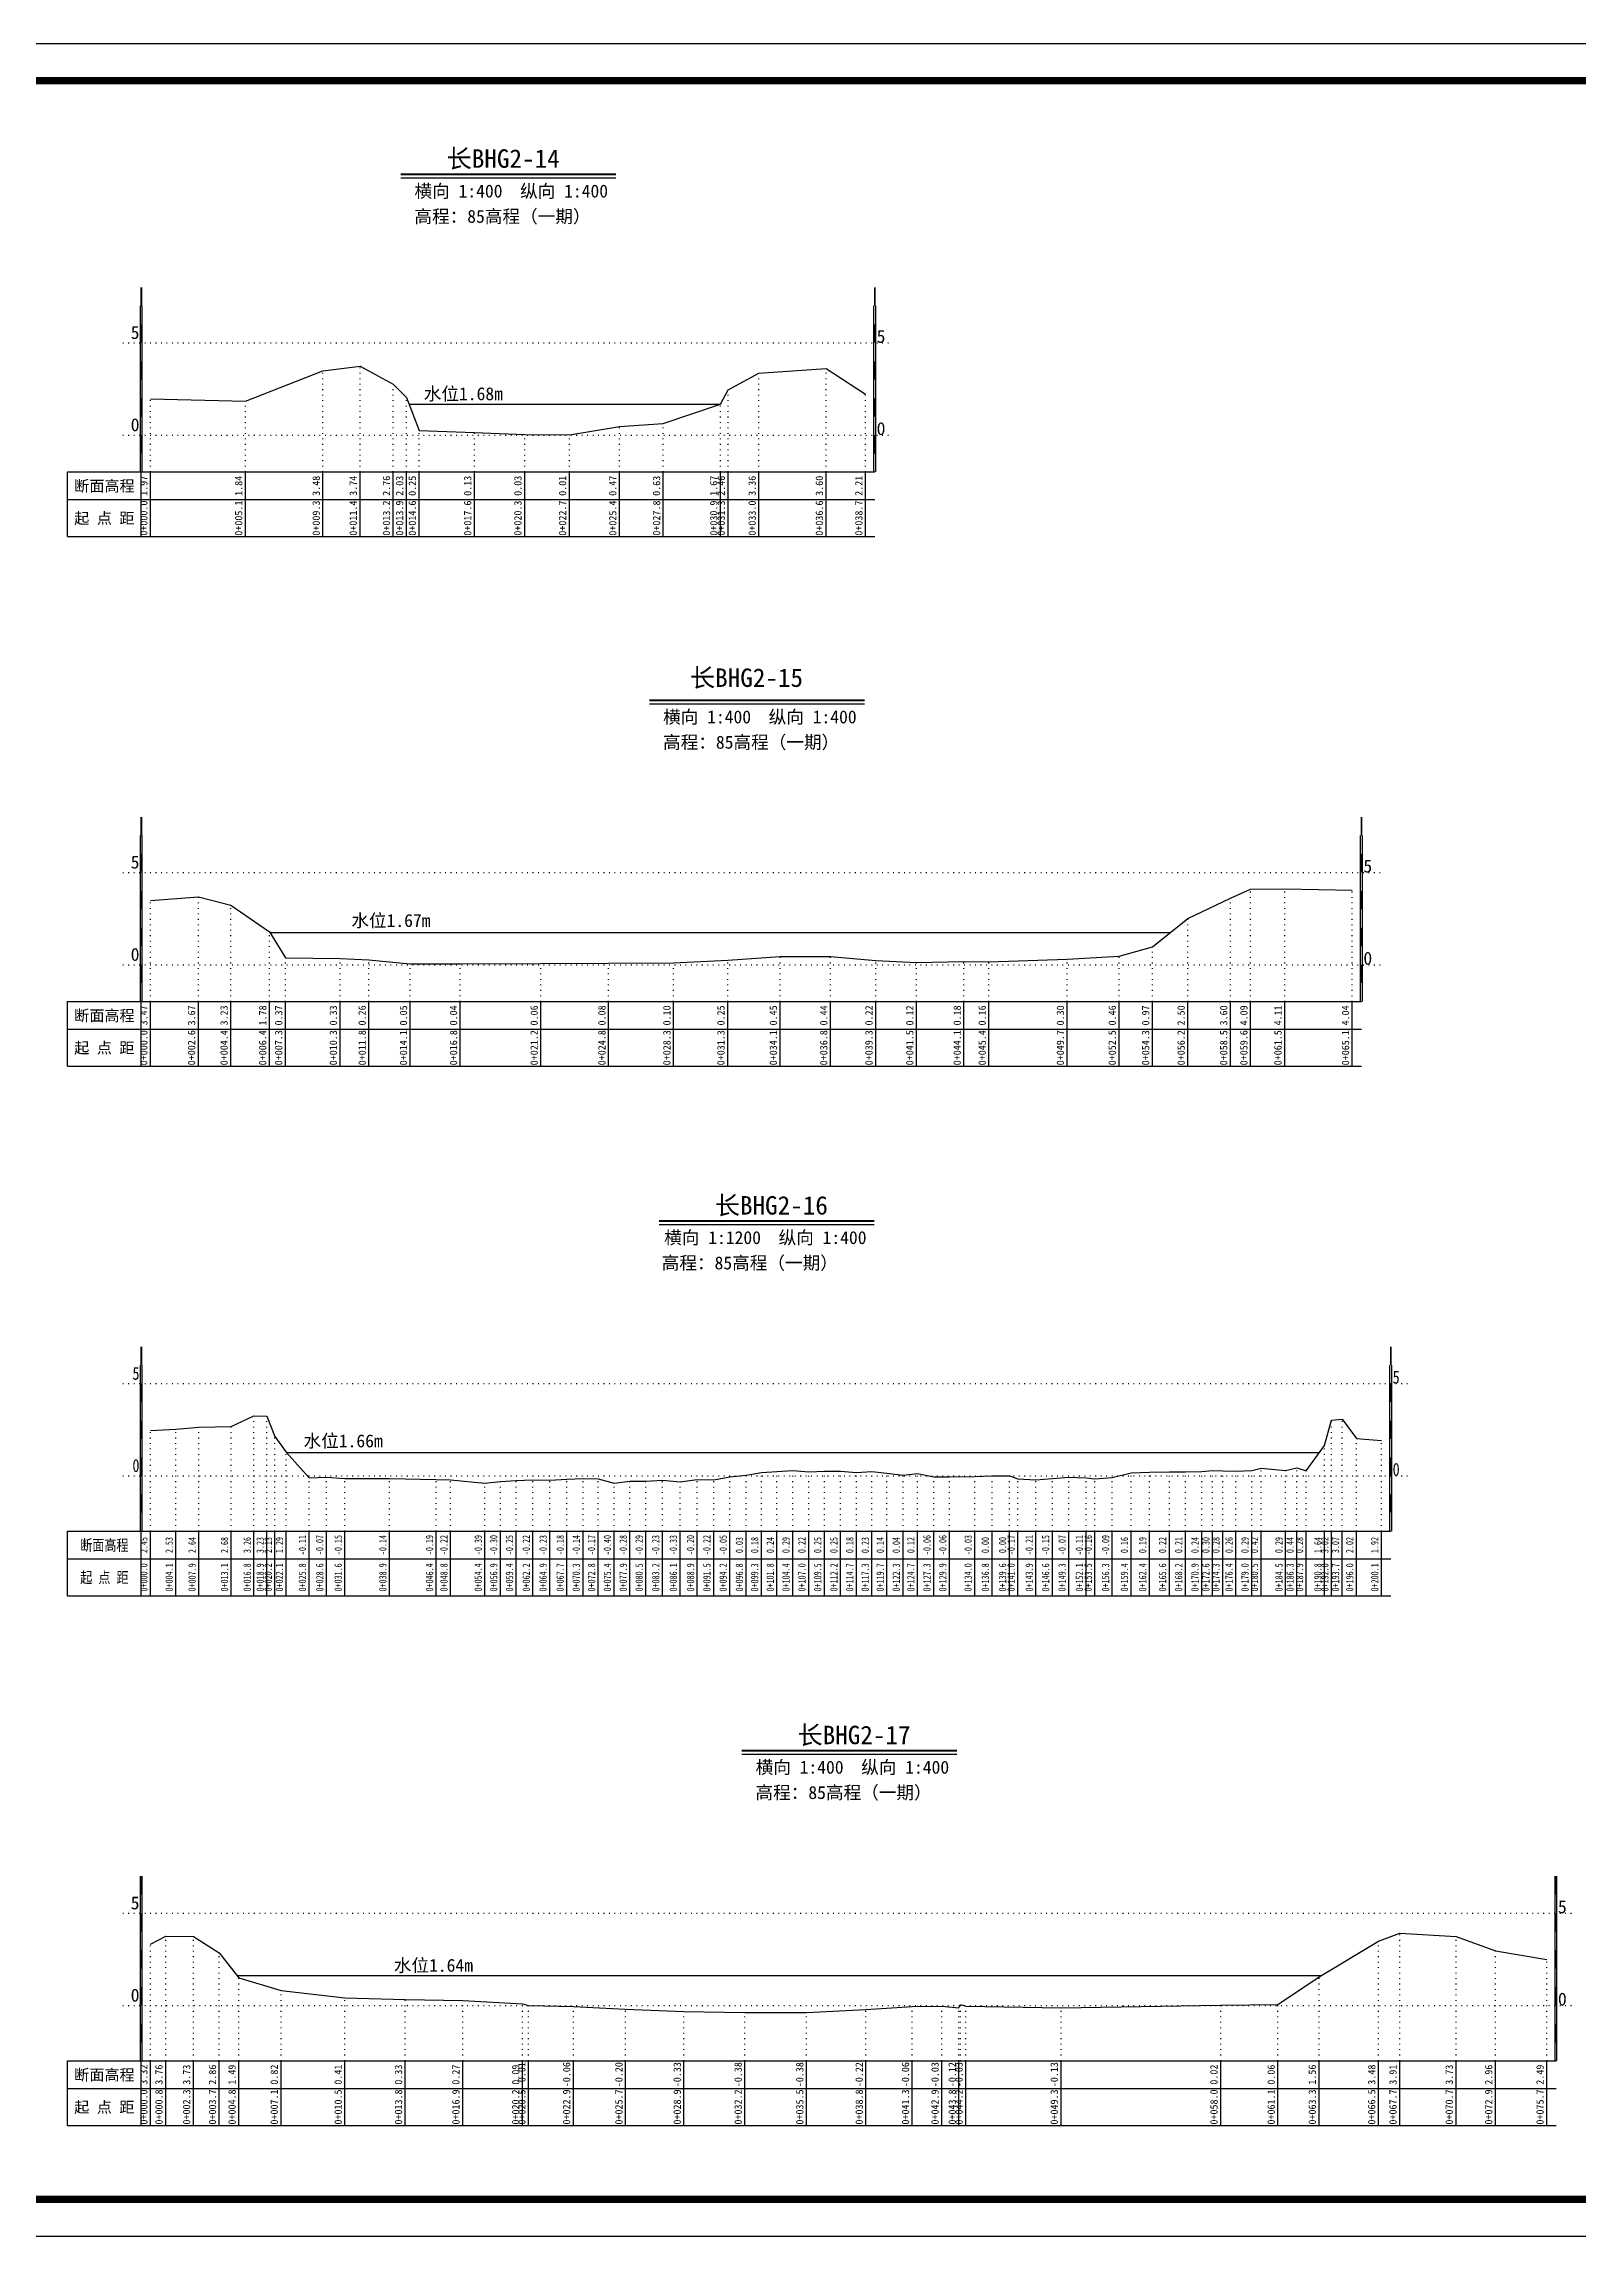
# Model space of a CAD drawing. Header units: millimetres. Extents: x 518104 to 523342, y 3371901 to 3372198.
# Drawn here: x 521527.5 to 521735.3, y 3371900.9 to 3372197.9 of the extents above; entities that cross this region are included whole.
import ezdxf
from ezdxf.enums import TextEntityAlignment as Align

# ---------------------------------------------------------------- set-up
doc = ezdxf.new("R2010")
doc.units = ezdxf.units.MM
doc.header["$LTSCALE"] = 0.4
doc.header["$MEASUREMENT"] = 0
doc.linetypes.add('X4', pattern=[1.6, 0, -1.6])
for name, color, linetype in [('DMX', 1, 'Continuous'), ('zdm1', 5, 'Continuous'), ('ZDMT5', 3, 'Continuous'), ('图框', 7, 'Continuous'), ('断面名称', 5, 'Continuous'), ('比例尺', 3, 'Continuous'), ('水位', 4, 'Continuous')]:
    doc.layers.add(name, color=color, linetype=linetype)
doc.styles.add('HDM', font='仿宋_GB2312.ttf')
doc.styles.add('宋体', font='SimSun.ttf')

msp = doc.modelspace()

# ---------------------------------------------------------------- linework, layer by layer
at = {"layer": 'DMX', "linetype": 'Continuous', "flags": 128}
for points in [[(521541.98, 3372149.8), (521554.83, 3372149.47), (521565.33, 3372153.57), (521570.36, 3372154.22), (521574.86, 3372151.77), (521576.63, 3372149.95), (521578.36, 3372145.5), (521585.86, 3372145.2), (521592.66, 3372144.95), (521598.71, 3372144.9), (521605.51, 3372146.05), (521611.43, 3372146.45), (521619.18, 3372149.05), (521620.21, 3372151.02), (521624.38, 3372153.27), (521633.48, 3372153.87), (521638.83, 3372150.4)], [(521541.98, 3372081.8), (521548.46, 3372082.3), (521552.86, 3372081.2), (521558.08, 3372077.57), (521560.26, 3372074.05), (521567.66, 3372073.95), (521571.56, 3372073.77), (521577.16, 3372073.25), (521583.93, 3372073.22), (521594.86, 3372073.27), (521604.03, 3372073.32), (521612.83, 3372073.37), (521620.16, 3372073.75), (521627.26, 3372074.25), (521634.08, 3372074.22), (521640.21, 3372073.67), (521645.73, 3372073.42), (521652.16, 3372073.57), (521655.53, 3372073.52), (521666.13, 3372073.87), (521673.16, 3372074.27), (521677.68, 3372075.55), (521682.48, 3372079.37), (521688.26, 3372082.12), (521690.98, 3372083.35), (521695.61, 3372083.4), (521704.76, 3372083.22)], [(521541.98, 3372010), (521545.42, 3372010.2), (521548.53, 3372010.47), (521552.92, 3372010.57), (521555.98, 3372012.02), (521557.74, 3372011.95), (521558.83, 3372009.2), (521560.36, 3372007.1), (521563.47, 3372003.6), (521565.82, 3372003.7), (521568.31, 3372003.5), (521574.36, 3372003.52), (521580.68, 3372003.4), (521582.63, 3372003.32), (521587.28, 3372002.9), (521589.38, 3372003.12), (521591.52, 3372003.25), (521593.78, 3372003.32), (521596.07, 3372003.3), (521598.38, 3372003.42), (521600.56, 3372003.52), (521602.63, 3372003.45), (521604.78, 3372002.87), (521606.92, 3372003.17), (521609.08, 3372003.15), (521611.33, 3372003.3), (521613.71, 3372003.05), (521616.03, 3372003.37), (521618.26, 3372003.32), (521620.46, 3372003.75), (521622.65, 3372003.95), (521624.73, 3372004.32), (521626.83, 3372004.47), (521628.97, 3372004.6), (521631.13, 3372004.42), (521633.27, 3372004.5), (521635.45, 3372004.5), (521637.6, 3372004.32), (521639.69, 3372004.45), (521641.73, 3372004.22), (521643.91, 3372003.97), (521645.88, 3372004.17), (521648.07, 3372003.72), (521650.21, 3372003.72), (521653.63, 3372003.8), (521655.97, 3372003.87), (521658.31, 3372003.87), (521659.45, 3372003.45), (521661.9, 3372003.35), (521664.13, 3372003.5), (521666.37, 3372003.7), (521668.71, 3372003.6), (521669.9, 3372003.47), (521672.25, 3372003.65), (521674.8, 3372004.27), (521677.28, 3372004.35), (521679.98, 3372004.42), (521682.15, 3372004.4), (521684.37, 3372004.47), (521685.84, 3372004.62), (521687.2, 3372004.57), (521688.98, 3372004.52), (521691.13, 3372004.6), (521692.42, 3372004.92), (521695.73, 3372004.6), (521697.24, 3372004.97), (521698.53, 3372004.57), (521701, 3372007.97), (521701.96, 3372011.42), (521703.4, 3372011.55), (521705.33, 3372008.92), (521708.72, 3372008.67)], [(521541.98, 3371940.42), (521544.03, 3371941.52), (521547.78, 3371941.45), (521551.28, 3371939.27), (521553.93, 3371935.85), (521559.66, 3371934.17), (521568.31, 3371933.15), (521576.48, 3371932.95), (521584.26, 3371932.8), (521592.36, 3371932.35), (521593.18, 3371932.1), (521599.26, 3371931.97), (521606.33, 3371931.62), (521614.23, 3371931.3), (521622.48, 3371931.17), (521630.83, 3371931.17), (521638.88, 3371931.57), (521645.16, 3371931.97), (521649.16, 3371932.05), (521651.48, 3371931.82), (521651.71, 3371932.27), (521652.41, 3371932.05), (521665.31, 3371931.8), (521686.93, 3371932.17), (521694.68, 3371932.27), (521700.26, 3371936.02), (521708.31, 3371940.82), (521711.18, 3371941.9), (521718.81, 3371941.45), (521724.16, 3371939.52), (521731.11, 3371938.35)]]:
    msp.add_lwpolyline(points, dxfattribs=at)
at = {"layer": 'zdm1', "linetype": 'Continuous'}
for p, q in [((521540.61, 3372139.87), (521540.61, 3372162.37)), ((521540.86, 3372139.87), (521540.86, 3372162.37)), ((521639.96, 3372139.87), (521639.96, 3372162.37)), ((521640.21, 3372139.87), (521640.21, 3372162.37)), ((521530.73, 3372131.12), (521530.73, 3372139.87)), ((521530.73, 3372139.87), (521541.98, 3372139.87)), ((521540.73, 3372131.12), (521540.73, 3372139.87)), ((521541.98, 3372139.87), (521640.08, 3372139.87)), ((521530.73, 3372136.12), (521640.08, 3372136.12)), ((521530.73, 3372131.12), (521640.08, 3372131.12)), ((521540.61, 3372068.12), (521540.61, 3372090.62)), ((521540.86, 3372068.12), (521540.86, 3372090.62)), ((521705.88, 3372068.12), (521705.88, 3372090.62)), ((521706.13, 3372068.12), (521706.13, 3372090.62)), ((521530.73, 3372059.37), (521530.73, 3372068.12)), ((521530.73, 3372068.12), (521541.98, 3372068.12)), ((521540.73, 3372059.37), (521540.73, 3372068.12)), ((521541.98, 3372068.12), (521706.01, 3372068.12)), ((521530.73, 3372064.37), (521706.01, 3372064.37)), ((521530.73, 3372059.37), (521706.01, 3372059.37)), ((521540.61, 3371996.37), (521540.61, 3372018.87)), ((521540.86, 3371996.37), (521540.86, 3372018.87)), ((521709.84, 3371996.37), (521709.84, 3372018.87)), ((521710.09, 3371996.37), (521710.09, 3372018.87)), ((521530.73, 3371996.37), (521541.98, 3371996.37)), ((521530.73, 3371987.62), (521530.73, 3371996.37)), ((521540.73, 3371987.62), (521540.73, 3371996.37)), ((521541.98, 3371996.37), (521709.97, 3371996.37)), ((521530.73, 3371992.62), (521709.97, 3371992.62)), ((521530.73, 3371987.62), (521608.91, 3371987.62)), ((521530.73, 3371987.62), (521709.97, 3371987.62)), ((521540.61, 3371924.62), (521540.61, 3371949.62)), ((521540.86, 3371924.62), (521540.86, 3371949.62)), ((521732.23, 3371924.62), (521732.23, 3371949.62)), ((521732.48, 3371924.62), (521732.48, 3371949.62)), ((521530.73, 3371915.87), (521530.73, 3371924.62)), ((521530.73, 3371924.62), (521541.98, 3371924.62)), ((521540.73, 3371915.87), (521540.73, 3371924.62)), ((521541.98, 3371924.62), (521732.36, 3371924.62)), ((521530.73, 3371920.87), (521732.36, 3371920.87)), ((521530.73, 3371915.87), (521614.38, 3371915.87)), ((521530.73, 3371915.87), (521732.36, 3371915.87))]:
    msp.add_line(p, q, dxfattribs=at)
at = {"layer": 'zdm1', "linetype": 'X4'}
for p, q in [((521538.23, 3372157.37), (521642.58, 3372157.37)), ((521538.23, 3372144.87), (521642.58, 3372144.87)), ((521538.23, 3372085.62), (521708.51, 3372085.62)), ((521538.23, 3372073.12), (521708.51, 3372073.12)), ((521538.23, 3372016.37), (521712.47, 3372016.37)), ((521538.23, 3372003.87), (521712.47, 3372003.87)), ((521538.23, 3371944.62), (521734.86, 3371944.62)), ((521538.23, 3371932.12), (521734.86, 3371932.12))]:
    msp.add_line(p, q, dxfattribs=at)
at = {"layer": 'zdm1', "linetype": 'Continuous', "flags": 128}
for points in [[(521540.73, 3372162.37, 0.25, 0.25, 0), (521540.73, 3372164.87, 0.25, 0.25, 0)], [(521640.08, 3372162.37, 0.25, 0.25, 0), (521640.08, 3372164.87, 0.25, 0.25, 0)], [(521540.73, 3372157.37, 0.25, 0.25, 0), (521540.73, 3372159.87, 0.25, 0.25, 0)], [(521640.08, 3372157.37, 0.25, 0.25, 0), (521640.08, 3372159.87, 0.25, 0.25, 0)], [(521540.73, 3372152.37, 0.25, 0.25, 0), (521540.73, 3372154.87, 0.25, 0.25, 0)], [(521640.08, 3372152.37, 0.25, 0.25, 0), (521640.08, 3372154.87, 0.25, 0.25, 0)], [(521540.73, 3372147.37, 0.25, 0.25, 0), (521540.73, 3372149.87, 0.25, 0.25, 0)], [(521640.08, 3372147.37, 0.25, 0.25, 0), (521640.08, 3372149.87, 0.25, 0.25, 0)], [(521540.73, 3372142.37, 0.25, 0.25, 0), (521540.73, 3372144.87, 0.25, 0.25, 0)], [(521640.08, 3372142.37, 0.25, 0.25, 0), (521640.08, 3372144.87, 0.25, 0.25, 0)], [(521540.73, 3372090.62, 0.25, 0.25, 0), (521540.73, 3372093.12, 0.25, 0.25, 0)], [(521706.01, 3372090.62, 0.25, 0.25, 0), (521706.01, 3372093.12, 0.25, 0.25, 0)], [(521540.73, 3372085.62, 0.25, 0.25, 0), (521540.73, 3372088.12, 0.25, 0.25, 0)], [(521706.01, 3372085.62, 0.25, 0.25, 0), (521706.01, 3372088.12, 0.25, 0.25, 0)], [(521540.73, 3372080.62, 0.25, 0.25, 0), (521540.73, 3372083.12, 0.25, 0.25, 0)], [(521706.01, 3372080.62, 0.25, 0.25, 0), (521706.01, 3372083.12, 0.25, 0.25, 0)], [(521540.73, 3372075.62, 0.25, 0.25, 0), (521540.73, 3372078.12, 0.25, 0.25, 0)], [(521706.01, 3372075.62, 0.25, 0.25, 0), (521706.01, 3372078.12, 0.25, 0.25, 0)], [(521540.73, 3372070.62, 0.25, 0.25, 0), (521540.73, 3372073.12, 0.25, 0.25, 0)], [(521706.01, 3372070.62, 0.25, 0.25, 0), (521706.01, 3372073.12, 0.25, 0.25, 0)], [(521540.73, 3372018.87, 0.25, 0.25, 0), (521540.73, 3372021.37, 0.25, 0.25, 0)], [(521709.97, 3372018.87, 0.25, 0.25, 0), (521709.97, 3372021.37, 0.25, 0.25, 0)], [(521540.73, 3372013.87, 0.25, 0.25, 0), (521540.73, 3372016.37, 0.25, 0.25, 0)], [(521709.97, 3372013.87, 0.25, 0.25, 0), (521709.97, 3372016.37, 0.25, 0.25, 0)], [(521540.73, 3372008.87, 0.25, 0.25, 0), (521540.73, 3372011.37, 0.25, 0.25, 0)], [(521709.97, 3372008.87, 0.25, 0.25, 0), (521709.97, 3372011.37, 0.25, 0.25, 0)], [(521540.73, 3372003.87, 0.25, 0.25, 0), (521540.73, 3372006.37, 0.25, 0.25, 0)], [(521709.97, 3372003.87, 0.25, 0.25, 0), (521709.97, 3372006.37, 0.25, 0.25, 0)], [(521540.73, 3371998.87, 0.25, 0.25, 0), (521540.73, 3372001.37, 0.25, 0.25, 0)], [(521709.97, 3371998.87, 0.25, 0.25, 0), (521709.97, 3372001.37, 0.25, 0.25, 0)], [(521540.73, 3371947.12, 0.25, 0.25, 0), (521540.73, 3371949.62, 0.25, 0.25, 0)], [(521732.36, 3371947.12, 0.25, 0.25, 0), (521732.36, 3371949.62, 0.25, 0.25, 0)], [(521540.73, 3371942.12, 0.25, 0.25, 0), (521540.73, 3371944.62, 0.25, 0.25, 0)], [(521732.36, 3371942.12, 0.25, 0.25, 0), (521732.36, 3371944.62, 0.25, 0.25, 0)], [(521540.73, 3371937.12, 0.25, 0.25, 0), (521540.73, 3371939.62, 0.25, 0.25, 0)], [(521732.36, 3371937.12, 0.25, 0.25, 0), (521732.36, 3371939.62, 0.25, 0.25, 0)], [(521540.73, 3371932.12, 0.25, 0.25, 0), (521540.73, 3371934.62, 0.25, 0.25, 0)], [(521732.36, 3371932.12, 0.25, 0.25, 0), (521732.36, 3371934.62, 0.25, 0.25, 0)], [(521540.73, 3371927.12, 0.25, 0.25, 0), (521540.73, 3371929.62, 0.25, 0.25, 0)], [(521732.36, 3371927.12, 0.25, 0.25, 0), (521732.36, 3371929.62, 0.25, 0.25, 0)]]:
    msp.add_lwpolyline(points, format="xyseb", dxfattribs=at)
at = {"layer": 'ZDMT5', "linetype": 'X4'}
for p, q in [((521565.33, 3372139.87), (521565.33, 3372153.57)), ((521570.36, 3372139.87), (521570.36, 3372154.22)), ((521624.38, 3372139.87), (521624.38, 3372153.27)), ((521633.48, 3372139.87), (521633.48, 3372153.87)), ((521574.86, 3372139.87), (521574.86, 3372151.77)), ((521576.63, 3372139.87), (521576.63, 3372149.95)), ((521620.21, 3372139.87), (521620.21, 3372151.02)), ((521638.83, 3372139.87), (521638.83, 3372150.4)), ((521541.98, 3372139.87), (521541.98, 3372149.8)), ((521554.83, 3372139.87), (521554.83, 3372149.47)), ((521619.18, 3372139.87), (521619.18, 3372149.05)), ((521578.36, 3372139.87), (521578.36, 3372145.5)), ((521585.86, 3372139.87), (521585.86, 3372145.2)), ((521592.66, 3372139.87), (521592.66, 3372144.95)), ((521598.71, 3372139.87), (521598.71, 3372144.9)), ((521605.51, 3372139.87), (521605.51, 3372146.05)), ((521611.43, 3372139.87), (521611.43, 3372146.45)), ((521541.98, 3372068.12), (521541.98, 3372081.8)), ((521548.46, 3372068.12), (521548.46, 3372082.3)), ((521688.26, 3372068.12), (521688.26, 3372082.12)), ((521690.98, 3372068.12), (521690.98, 3372083.35)), ((521695.61, 3372068.12), (521695.61, 3372083.4)), ((521704.76, 3372068.12), (521704.76, 3372083.22)), ((521552.86, 3372068.12), (521552.86, 3372081.2)), ((521682.48, 3372068.12), (521682.48, 3372079.37)), ((521558.08, 3372068.12), (521558.08, 3372077.57)), ((521560.26, 3372068.12), (521560.26, 3372074.05)), ((521567.66, 3372068.12), (521567.66, 3372073.95)), ((521571.56, 3372068.12), (521571.56, 3372073.77)), ((521577.16, 3372068.12), (521577.16, 3372073.25)), ((521583.93, 3372068.12), (521583.93, 3372073.22)), ((521594.86, 3372068.12), (521594.86, 3372073.27)), ((521604.03, 3372068.12), (521604.03, 3372073.32)), ((521612.83, 3372068.12), (521612.83, 3372073.37)), ((521620.16, 3372068.12), (521620.16, 3372073.75)), ((521627.26, 3372068.12), (521627.26, 3372074.25)), ((521634.08, 3372068.12), (521634.08, 3372074.22)), ((521640.21, 3372068.12), (521640.21, 3372073.67)), ((521645.73, 3372068.12), (521645.73, 3372073.42)), ((521652.16, 3372068.12), (521652.16, 3372073.57)), ((521655.53, 3372068.12), (521655.53, 3372073.52)), ((521666.13, 3372068.12), (521666.13, 3372073.87)), ((521673.16, 3372068.12), (521673.16, 3372074.27)), ((521677.68, 3372068.12), (521677.68, 3372075.55)), ((521548.53, 3371996.37), (521548.53, 3372010.47)), ((521552.92, 3371996.37), (521552.92, 3372010.57)), ((521555.98, 3371996.37), (521555.98, 3372012.02)), ((521557.74, 3371996.37), (521557.74, 3372011.95)), ((521701.96, 3371996.37), (521701.96, 3372011.42)), ((521703.4, 3371996.37), (521703.4, 3372011.55)), ((521541.98, 3371996.37), (521541.98, 3372010)), ((521545.42, 3371996.37), (521545.42, 3372010.2)), ((521558.83, 3371996.37), (521558.83, 3372009.2)), ((521701, 3371996.37), (521701, 3372007.97)), ((521705.33, 3371996.37), (521705.33, 3372008.92)), ((521708.72, 3371996.37), (521708.72, 3372008.67)), ((521560.36, 3371996.37), (521560.36, 3372007.1)), ((521626.83, 3371996.37), (521626.83, 3372004.47)), ((521628.97, 3371996.37), (521628.97, 3372004.6)), ((521631.13, 3371996.37), (521631.13, 3372004.42)), ((521633.27, 3371996.37), (521633.27, 3372004.5)), ((521635.45, 3371996.37), (521635.45, 3372004.5)), ((521639.69, 3371996.37), (521639.69, 3372004.45)), ((521679.98, 3371996.37), (521679.98, 3372004.42)), ((521682.15, 3371996.37), (521682.15, 3372004.4)), ((521684.37, 3371996.37), (521684.37, 3372004.47)), ((521685.84, 3371996.37), (521685.84, 3372004.62)), ((521687.2, 3371996.37), (521687.2, 3372004.57)), ((521688.98, 3371996.37), (521688.98, 3372004.52)), ((521691.13, 3371996.37), (521691.13, 3372004.6)), ((521692.42, 3371996.37), (521692.42, 3372004.92)), ((521695.73, 3371996.37), (521695.73, 3372004.6)), ((521697.24, 3371996.37), (521697.24, 3372004.97)), ((521698.53, 3371996.37), (521698.53, 3372004.57)), ((521563.47, 3371996.37), (521563.47, 3372003.6)), ((521565.82, 3371996.37), (521565.82, 3372003.7)), ((521568.31, 3371996.37), (521568.31, 3372003.5)), ((521574.36, 3371996.37), (521574.36, 3372003.52)), ((521580.68, 3371996.37), (521580.68, 3372003.4)), ((521582.63, 3371996.37), (521582.63, 3372003.32)), ((521587.28, 3371996.37), (521587.28, 3372002.9)), ((521589.38, 3371996.37), (521589.38, 3372003.12)), ((521591.52, 3371996.37), (521591.52, 3372003.25)), ((521593.78, 3371996.37), (521593.78, 3372003.32)), ((521596.07, 3371996.37), (521596.07, 3372003.3)), ((521598.38, 3371996.37), (521598.38, 3372003.42)), ((521600.56, 3371996.37), (521600.56, 3372003.52)), ((521602.63, 3371996.37), (521602.63, 3372003.45)), ((521604.78, 3371996.37), (521604.78, 3372002.87)), ((521606.92, 3371996.37), (521606.92, 3372003.17)), ((521609.08, 3371996.37), (521609.08, 3372003.15)), ((521611.33, 3371996.37), (521611.33, 3372003.3)), ((521613.71, 3371996.37), (521613.71, 3372003.05)), ((521616.03, 3371996.37), (521616.03, 3372003.37)), ((521618.26, 3371996.37), (521618.26, 3372003.32)), ((521620.46, 3371996.37), (521620.46, 3372003.75)), ((521622.65, 3371996.37), (521622.65, 3372003.95)), ((521624.73, 3371996.37), (521624.73, 3372004.32)), ((521637.6, 3371996.37), (521637.6, 3372004.32)), ((521641.73, 3371996.37), (521641.73, 3372004.22)), ((521643.91, 3371996.37), (521643.91, 3372003.97)), ((521645.88, 3371996.37), (521645.88, 3372004.17)), ((521648.07, 3371996.37), (521648.07, 3372003.72)), ((521650.21, 3371996.37), (521650.21, 3372003.72)), ((521653.63, 3371996.37), (521653.63, 3372003.8)), ((521655.97, 3371996.37), (521655.97, 3372003.87)), ((521658.31, 3371996.37), (521658.31, 3372003.87)), ((521659.45, 3371996.37), (521659.45, 3372003.45)), ((521661.9, 3371996.37), (521661.9, 3372003.35)), ((521664.13, 3371996.37), (521664.13, 3372003.5)), ((521666.37, 3371996.37), (521666.37, 3372003.7)), ((521668.71, 3371996.37), (521668.71, 3372003.6)), ((521669.9, 3371996.37), (521669.9, 3372003.47)), ((521672.25, 3371996.37), (521672.25, 3372003.65)), ((521674.8, 3371996.37), (521674.8, 3372004.27)), ((521677.28, 3371996.37), (521677.28, 3372004.35)), ((521541.98, 3371924.62), (521541.98, 3371940.42)), ((521544.03, 3371924.62), (521544.03, 3371941.52)), ((521547.78, 3371924.62), (521547.78, 3371941.45)), ((521551.28, 3371924.62), (521551.28, 3371939.27)), ((521708.31, 3371924.62), (521708.31, 3371940.82)), ((521711.18, 3371924.62), (521711.18, 3371941.9)), ((521718.81, 3371924.62), (521718.81, 3371941.45)), ((521724.16, 3371924.62), (521724.16, 3371939.52)), ((521731.11, 3371924.62), (521731.11, 3371938.35)), ((521553.93, 3371924.62), (521553.93, 3371935.85)), ((521559.66, 3371924.62), (521559.66, 3371934.17)), ((521568.31, 3371924.62), (521568.31, 3371933.15)), ((521700.26, 3371924.62), (521700.26, 3371936.02)), ((521576.48, 3371924.62), (521576.48, 3371932.95)), ((521584.26, 3371924.62), (521584.26, 3371932.8)), ((521592.36, 3371924.62), (521592.36, 3371932.35)), ((521593.18, 3371924.62), (521593.18, 3371932.1)), ((521599.26, 3371924.62), (521599.26, 3371931.97)), ((521606.33, 3371924.62), (521606.33, 3371931.62)), ((521614.23, 3371924.62), (521614.23, 3371931.3)), ((521622.48, 3371924.62), (521622.48, 3371931.17)), ((521630.83, 3371924.62), (521630.83, 3371931.17)), ((521638.88, 3371924.62), (521638.88, 3371931.57)), ((521645.16, 3371924.62), (521645.16, 3371931.97)), ((521649.16, 3371924.62), (521649.16, 3371932.05)), ((521651.48, 3371924.62), (521651.48, 3371931.82)), ((521651.71, 3371924.62), (521651.71, 3371932.27)), ((521652.41, 3371924.62), (521652.41, 3371932.05)), ((521665.31, 3371924.62), (521665.31, 3371931.8)), ((521686.93, 3371924.62), (521686.93, 3371932.17)), ((521694.68, 3371924.62), (521694.68, 3371932.27))]:
    msp.add_line(p, q, dxfattribs=at)
at = {"layer": 'ZDMT5', "linetype": 'Continuous'}
for p, q in [((521541.98, 3372131.12), (521541.98, 3372139.87)), ((521554.83, 3372131.12), (521554.83, 3372139.87)), ((521565.33, 3372131.12), (521565.33, 3372139.87)), ((521570.36, 3372131.12), (521570.36, 3372139.87)), ((521574.86, 3372131.12), (521574.86, 3372139.87)), ((521576.63, 3372131.12), (521576.63, 3372139.87)), ((521578.36, 3372131.12), (521578.36, 3372139.87)), ((521585.86, 3372131.12), (521585.86, 3372139.87)), ((521592.66, 3372131.12), (521592.66, 3372139.87)), ((521598.71, 3372131.12), (521598.71, 3372139.87)), ((521605.51, 3372131.12), (521605.51, 3372139.87)), ((521611.43, 3372131.12), (521611.43, 3372139.87)), ((521619.18, 3372131.12), (521619.18, 3372139.87)), ((521620.21, 3372131.12), (521620.21, 3372139.87)), ((521624.38, 3372131.12), (521624.38, 3372139.87)), ((521633.48, 3372131.12), (521633.48, 3372139.87)), ((521638.83, 3372131.12), (521638.83, 3372139.87)), ((521541.98, 3372059.37), (521541.98, 3372068.12)), ((521548.46, 3372059.37), (521548.46, 3372068.12)), ((521552.86, 3372059.37), (521552.86, 3372068.12)), ((521558.08, 3372059.37), (521558.08, 3372068.12)), ((521560.26, 3372059.37), (521560.26, 3372068.12)), ((521567.66, 3372059.37), (521567.66, 3372068.12)), ((521571.56, 3372059.37), (521571.56, 3372068.12)), ((521577.16, 3372059.37), (521577.16, 3372068.12)), ((521583.93, 3372059.37), (521583.93, 3372068.12)), ((521594.86, 3372059.37), (521594.86, 3372068.12)), ((521604.03, 3372059.37), (521604.03, 3372068.12)), ((521612.83, 3372059.37), (521612.83, 3372068.12)), ((521620.16, 3372059.37), (521620.16, 3372068.12)), ((521627.26, 3372059.37), (521627.26, 3372068.12)), ((521634.08, 3372059.37), (521634.08, 3372068.12)), ((521640.21, 3372059.37), (521640.21, 3372068.12)), ((521645.73, 3372059.37), (521645.73, 3372068.12)), ((521652.16, 3372059.37), (521652.16, 3372068.12)), ((521655.53, 3372059.37), (521655.53, 3372068.12)), ((521666.13, 3372059.37), (521666.13, 3372068.12)), ((521673.16, 3372059.37), (521673.16, 3372068.12)), ((521677.68, 3372059.37), (521677.68, 3372068.12)), ((521682.48, 3372059.37), (521682.48, 3372068.12)), ((521688.26, 3372059.37), (521688.26, 3372068.12)), ((521690.98, 3372059.37), (521690.98, 3372068.12)), ((521695.61, 3372059.37), (521695.61, 3372068.12)), ((521704.76, 3372059.37), (521704.76, 3372068.12)), ((521541.98, 3371987.62), (521541.98, 3371996.37)), ((521545.42, 3371987.62), (521545.42, 3371996.37)), ((521548.53, 3371987.62), (521548.53, 3371996.37)), ((521552.92, 3371987.62), (521552.92, 3371996.37)), ((521555.98, 3371987.62), (521555.98, 3371996.37)), ((521557.74, 3371987.62), (521557.74, 3371996.37)), ((521558.83, 3371987.62), (521558.83, 3371996.37)), ((521560.36, 3371987.62), (521560.36, 3371996.37)), ((521563.47, 3371987.62), (521563.47, 3371996.37)), ((521565.82, 3371987.62), (521565.82, 3371996.37)), ((521568.31, 3371987.62), (521568.31, 3371996.37)), ((521574.36, 3371987.62), (521574.36, 3371996.37)), ((521580.68, 3371987.62), (521580.68, 3371996.37)), ((521582.63, 3371987.62), (521582.63, 3371996.37)), ((521587.28, 3371987.62), (521587.28, 3371996.37)), ((521589.38, 3371987.62), (521589.38, 3371996.37)), ((521591.52, 3371987.62), (521591.52, 3371996.37)), ((521593.78, 3371987.62), (521593.78, 3371996.37)), ((521596.07, 3371987.62), (521596.07, 3371996.37)), ((521598.38, 3371987.62), (521598.38, 3371996.37)), ((521600.56, 3371987.62), (521600.56, 3371996.37)), ((521602.63, 3371987.62), (521602.63, 3371996.37)), ((521604.78, 3371987.62), (521604.78, 3371996.37)), ((521606.92, 3371987.62), (521606.92, 3371996.37)), ((521609.08, 3371987.62), (521609.08, 3371996.37)), ((521611.33, 3371987.62), (521611.33, 3371996.37)), ((521613.71, 3371987.62), (521613.71, 3371996.37)), ((521616.03, 3371987.62), (521616.03, 3371996.37)), ((521618.26, 3371987.62), (521618.26, 3371996.37)), ((521620.46, 3371987.62), (521620.46, 3371996.37)), ((521622.65, 3371987.62), (521622.65, 3371996.37)), ((521624.73, 3371987.62), (521624.73, 3371996.37)), ((521626.83, 3371987.62), (521626.83, 3371996.37)), ((521628.97, 3371987.62), (521628.97, 3371996.37)), ((521631.13, 3371987.62), (521631.13, 3371996.37)), ((521633.27, 3371987.62), (521633.27, 3371996.37)), ((521635.45, 3371987.62), (521635.45, 3371996.37)), ((521637.6, 3371987.62), (521637.6, 3371996.37)), ((521639.69, 3371987.62), (521639.69, 3371996.37)), ((521641.73, 3371987.62), (521641.73, 3371996.37)), ((521643.91, 3371987.62), (521643.91, 3371996.37)), ((521645.88, 3371987.62), (521645.88, 3371996.37)), ((521648.07, 3371987.62), (521648.07, 3371996.37)), ((521650.21, 3371987.62), (521650.21, 3371996.37)), ((521653.63, 3371987.62), (521653.63, 3371996.37)), ((521655.97, 3371987.62), (521655.97, 3371996.37)), ((521658.31, 3371987.62), (521658.31, 3371996.37)), ((521659.45, 3371987.62), (521659.45, 3371996.37)), ((521661.9, 3371987.62), (521661.9, 3371996.37)), ((521664.13, 3371987.62), (521664.13, 3371996.37)), ((521666.37, 3371987.62), (521666.37, 3371996.37)), ((521668.71, 3371987.62), (521668.71, 3371996.37)), ((521669.9, 3371987.62), (521669.9, 3371996.37)), ((521672.25, 3371987.62), (521672.25, 3371996.37)), ((521674.8, 3371987.62), (521674.8, 3371996.37)), ((521677.28, 3371987.62), (521677.28, 3371996.37)), ((521679.98, 3371987.62), (521679.98, 3371996.37)), ((521682.15, 3371987.62), (521682.15, 3371996.37)), ((521684.37, 3371987.62), (521684.37, 3371996.37)), ((521685.84, 3371987.62), (521685.84, 3371996.37)), ((521687.2, 3371987.62), (521687.2, 3371996.37)), ((521688.98, 3371987.62), (521688.98, 3371996.37)), ((521691.13, 3371987.62), (521691.13, 3371996.37)), ((521692.42, 3371987.62), (521692.42, 3371996.37)), ((521695.73, 3371987.62), (521695.73, 3371996.37)), ((521697.24, 3371987.62), (521697.24, 3371996.37)), ((521698.53, 3371987.62), (521698.53, 3371996.37)), ((521701, 3371987.62), (521701, 3371996.37)), ((521701.96, 3371987.62), (521701.96, 3371996.37)), ((521703.4, 3371987.62), (521703.4, 3371996.37)), ((521705.33, 3371987.62), (521705.33, 3371996.37)), ((521708.72, 3371987.62), (521708.72, 3371996.37)), ((521541.98, 3371915.87), (521541.98, 3371924.62)), ((521544.03, 3371915.87), (521544.03, 3371924.62)), ((521547.78, 3371915.87), (521547.78, 3371924.62)), ((521551.28, 3371915.87), (521551.28, 3371924.62)), ((521553.93, 3371915.87), (521553.93, 3371924.62)), ((521559.66, 3371915.87), (521559.66, 3371924.62)), ((521568.31, 3371915.87), (521568.31, 3371924.62)), ((521576.48, 3371915.87), (521576.48, 3371924.62)), ((521584.26, 3371915.87), (521584.26, 3371924.62)), ((521592.36, 3371915.87), (521592.36, 3371924.62)), ((521593.18, 3371915.87), (521593.18, 3371924.62)), ((521599.26, 3371915.87), (521599.26, 3371924.62)), ((521606.33, 3371915.87), (521606.33, 3371924.62)), ((521614.23, 3371915.87), (521614.23, 3371924.62)), ((521622.48, 3371915.87), (521622.48, 3371924.62)), ((521630.83, 3371915.87), (521630.83, 3371924.62)), ((521638.88, 3371915.87), (521638.88, 3371924.62)), ((521645.16, 3371915.87), (521645.16, 3371924.62)), ((521649.16, 3371915.87), (521649.16, 3371924.62)), ((521651.48, 3371915.87), (521651.48, 3371924.62)), ((521652.41, 3371915.87), (521652.41, 3371924.62)), ((521665.31, 3371915.87), (521665.31, 3371924.62)), ((521686.93, 3371915.87), (521686.93, 3371924.62)), ((521694.68, 3371915.87), (521694.68, 3371924.62)), ((521700.26, 3371915.87), (521700.26, 3371924.62)), ((521708.31, 3371915.87), (521708.31, 3371924.62)), ((521711.18, 3371915.87), (521711.18, 3371924.62)), ((521718.81, 3371915.87), (521718.81, 3371924.62)), ((521724.16, 3371915.87), (521724.16, 3371924.62)), ((521731.11, 3371915.87), (521731.11, 3371924.62))]:
    msp.add_line(p, q, dxfattribs=at)
at = {"layer": '图框', "flags": 128}
msp.add_lwpolyline([(521476.41, 3371900.87), (521896.41, 3371900.87), (521896.41, 3372197.87), (521476.41, 3372197.87)], close=True, dxfattribs=at)
at = {"layer": '图框', "const_width": 1, "flags": 128}
msp.add_lwpolyline([(521501.41, 3371905.87), (521891.41, 3371905.87), (521891.41, 3372192.87), (521501.41, 3372192.87)], close=True, dxfattribs=at)
at = {"layer": '比例尺', "color": 3, "linetype": 'Continuous', "lineweight": 40}
for p, q in [((521575.88, 3372180.2), (521605, 3372180.2)), ((521609.55, 3372108.96), (521638.68, 3372108.96)), ((521610.89, 3372038.42), (521640.01, 3372038.42)), ((521622.08, 3371966.67), (521651.21, 3371966.67))]:
    msp.add_line(p, q, dxfattribs=at)
at = {"layer": '比例尺', "color": 3, "linetype": 'Continuous'}
for p, q in [((521575.88, 3372179.7), (521605, 3372179.7)), ((521609.55, 3372108.46), (521638.68, 3372108.46)), ((521610.89, 3372037.92), (521640.01, 3372037.92)), ((521622.08, 3371966.17), (521651.21, 3371966.17))]:
    msp.add_line(p, q, dxfattribs=at)
at = {"layer": '水位', "color": 6, "linetype": 'Continuous', "flags": 128}
for points in [[(521576.99, 3372149.04), (521619.17, 3372149.04)], [(521558.15, 3372077.46), (521680.09, 3372077.46)], [(521560.41, 3372007.04), (521700.32, 3372007.04)], [(521553.67, 3371936.19), (521700.54, 3371936.19)]]:
    msp.add_lwpolyline(points, dxfattribs=at)

# ---------------------------------------------------------------- texts
at = {"layer": 'zdm1', "linetype": 'Continuous', "style": 'HDM'}
for s, p in [('5', (521540.48, 3372157.37)), ('0', (521540.48, 3372144.87)), ('5', (521540.48, 3372085.62)), ('0', (521540.48, 3372073.12)), ('5', (521540.48, 3371944.62)), ('0', (521540.48, 3371932.12))]:
    msp.add_text(s, height=1.75, dxfattribs=at).set_placement(p, align=Align.BOTTOM_RIGHT)
for s, p in [('5', (521640.33, 3372157.37)), ('0', (521640.33, 3372144.87)), ('5', (521706.26, 3372085.62)), ('0', (521706.26, 3372073.12)), ('5', (521732.61, 3371944.62)), ('0', (521732.61, 3371932.12))]:
    msp.add_text(s, height=1.75, dxfattribs=at).set_placement(p)
for s, p in [('断面高程', (521535.73, 3372138)), ('起 点 距', (521535.73, 3372133.62)), ('断面高程', (521535.73, 3372066.25)), ('起 点 距', (521535.73, 3372061.87)), ('断面高程', (521535.73, 3371922.75)), ('起 点 距', (521535.73, 3371918.37))]:
    msp.add_text(s, height=1.5, dxfattribs=at).set_placement(p, align=Align.MIDDLE)
at = {"layer": 'zdm1', "linetype": 'Continuous', "style": 'HDM', "width": 0.8}
for s, p in [('5', (521540.48, 3372016.37)), ('0', (521540.48, 3372003.87))]:
    msp.add_text(s, height=1.75, dxfattribs=at).set_placement(p, align=Align.BOTTOM_RIGHT)
for s, p in [('5', (521710.22, 3372016.37)), ('0', (521710.22, 3372003.87))]:
    msp.add_text(s, height=1.75, dxfattribs=at).set_placement(p)
for s, p in [('断面高程', (521535.73, 3371994.5)), ('起 点 距', (521535.73, 3371990.12))]:
    msp.add_text(s, height=1.5, dxfattribs=at).set_placement(p, align=Align.MIDDLE)
at = {"layer": 'ZDMT5', "linetype": 'Continuous', "style": 'HDM'}
for s, p in [('1.97', (521541.86, 3372138)), ('1.84', (521554.71, 3372138)), ('3.48', (521565.21, 3372138)), ('3.74', (521570.23, 3372138)), ('2.76', (521574.73, 3372138)), ('2.03', (521576.51, 3372138)), ('0.25', (521578.23, 3372138)), ('0.13', (521585.73, 3372138)), ('0.03', (521592.53, 3372138)), ('0.01', (521598.58, 3372138)), ('0.47', (521605.38, 3372138)), ('0.63', (521611.31, 3372138)), ('1.67', (521619.06, 3372138)), ('2.46', (521620.08, 3372138)), ('3.36', (521624.26, 3372138)), ('3.60', (521633.36, 3372138)), ('2.21', (521638.71, 3372138)), ('0+000.0', (521541.86, 3372133.62)), ('0+005.1', (521554.71, 3372133.62)), ('0+009.3', (521565.21, 3372133.62)), ('0+011.4', (521570.23, 3372133.62)), ('0+013.2', (521574.73, 3372133.62)), ('0+013.9', (521576.51, 3372133.62)), ('0+014.6', (521578.23, 3372133.62)), ('0+017.6', (521585.73, 3372133.62)), ('0+020.3', (521592.53, 3372133.62)), ('0+022.7', (521598.58, 3372133.62)), ('0+025.4', (521605.38, 3372133.62)), ('0+027.8', (521611.31, 3372133.62)), ('0+030.9', (521619.06, 3372133.62)), ('0+031.3', (521620.08, 3372133.62)), ('0+033.0', (521624.26, 3372133.62)), ('0+036.6', (521633.36, 3372133.62)), ('0+038.7', (521638.71, 3372133.62)), ('3.47', (521541.86, 3372066.25)), ('3.67', (521548.33, 3372066.25)), ('3.23', (521552.73, 3372066.25)), ('1.78', (521557.96, 3372066.25)), ('0.37', (521560.13, 3372066.25)), ('0.33', (521567.53, 3372066.25)), ('0.26', (521571.43, 3372066.25)), ('0.05', (521577.03, 3372066.25)), ('0.04', (521583.81, 3372066.25)), ('0.06', (521594.73, 3372066.25)), ('0.08', (521603.91, 3372066.25)), ('0.10', (521612.71, 3372066.25)), ('0.25', (521620.03, 3372066.25)), ('0.45', (521627.13, 3372066.25)), ('0.44', (521633.96, 3372066.25)), ('0.22', (521640.08, 3372066.25)), ('0.12', (521645.61, 3372066.25)), ('0.18', (521652.03, 3372066.25)), ('0.16', (521655.41, 3372066.25)), ('0.30', (521666.01, 3372066.25)), ('0.46', (521673.03, 3372066.25)), ('0.97', (521677.56, 3372066.25)), ('2.50', (521682.36, 3372066.25)), ('3.60', (521688.13, 3372066.25)), ('4.09', (521690.86, 3372066.25)), ('4.11', (521695.48, 3372066.25)), ('4.04', (521704.63, 3372066.25)), ('0+000.0', (521541.86, 3372061.87)), ('0+002.6', (521548.33, 3372061.87)), ('0+004.4', (521552.73, 3372061.87)), ('0+006.4', (521557.96, 3372061.87)), ('0+007.3', (521560.13, 3372061.87)), ('0+010.3', (521567.53, 3372061.87)), ('0+011.8', (521571.43, 3372061.87)), ('0+014.1', (521577.03, 3372061.87)), ('0+016.8', (521583.81, 3372061.87)), ('0+021.2', (521594.73, 3372061.87)), ('0+024.8', (521603.91, 3372061.87)), ('0+028.3', (521612.71, 3372061.87)), ('0+031.3', (521620.03, 3372061.87)), ('0+034.1', (521627.13, 3372061.87)), ('0+036.8', (521633.96, 3372061.87)), ('0+039.3', (521640.08, 3372061.87)), ('0+041.5', (521645.61, 3372061.87)), ('0+044.1', (521652.03, 3372061.87)), ('0+045.4', (521655.41, 3372061.87)), ('0+049.7', (521666.01, 3372061.87)), ('0+052.5', (521673.03, 3372061.87)), ('0+054.3', (521677.56, 3372061.87)), ('0+056.2', (521682.36, 3372061.87)), ('0+058.5', (521688.13, 3372061.87)), ('0+059.6', (521690.86, 3372061.87)), ('0+061.5', (521695.48, 3372061.87)), ('0+065.1', (521704.63, 3372061.87)), ('-0.01', (521593.06, 3371922.75)), ('-0.06', (521599.13, 3371922.75)), ('-0.20', (521606.21, 3371922.75)), ('-0.33', (521614.11, 3371922.75)), ('-0.38', (521622.36, 3371922.75)), ('-0.38', (521630.71, 3371922.75)), ('-0.22', (521638.76, 3371922.75)), ('-0.06', (521645.03, 3371922.75)), ('-0.03', (521649.03, 3371922.75)), ('-0.12', (521651.36, 3371922.75)), ('-0.03', (521652.28, 3371922.75)), ('-0.13', (521665.18, 3371922.75)), ('3.32', (521541.86, 3371922.75)), ('3.76', (521543.91, 3371922.75)), ('3.73', (521547.66, 3371922.75)), ('2.86', (521551.16, 3371922.75)), ('1.49', (521553.81, 3371922.75)), ('0.82', (521559.53, 3371922.75)), ('0.41', (521568.18, 3371922.75)), ('0.33', (521576.36, 3371922.75)), ('0.27', (521584.13, 3371922.75)), ('0.09', (521592.23, 3371922.75)), ('0.02', (521686.81, 3371922.75)), ('0.06', (521694.56, 3371922.75)), ('1.56', (521700.13, 3371922.75)), ('3.48', (521708.18, 3371922.75)), ('3.91', (521711.06, 3371922.75)), ('3.73', (521718.68, 3371922.75)), ('2.96', (521724.03, 3371922.75)), ('2.49', (521730.98, 3371922.75)), ('0+000.0', (521541.86, 3371918.37)), ('0+000.8', (521543.91, 3371918.37)), ('0+002.3', (521547.66, 3371918.37)), ('0+003.7', (521551.16, 3371918.37)), ('0+004.8', (521553.81, 3371918.37)), ('0+007.1', (521559.53, 3371918.37)), ('0+010.5', (521568.18, 3371918.37)), ('0+013.8', (521576.36, 3371918.37)), ('0+016.9', (521584.13, 3371918.37)), ('0+020.2', (521592.23, 3371918.37)), ('0+020.5', (521593.06, 3371918.37)), ('0+022.9', (521599.13, 3371918.37)), ('0+025.7', (521606.21, 3371918.37)), ('0+028.9', (521614.11, 3371918.37)), ('0+032.2', (521622.36, 3371918.37)), ('0+035.5', (521630.71, 3371918.37)), ('0+038.8', (521638.76, 3371918.37)), ('0+041.3', (521645.03, 3371918.37)), ('0+042.9', (521649.03, 3371918.37)), ('0+043.8', (521651.36, 3371918.37)), ('0+044.2', (521652.28, 3371918.37)), ('0+049.3', (521665.18, 3371918.37)), ('0+058.0', (521686.81, 3371918.37)), ('0+061.1', (521694.56, 3371918.37)), ('0+063.3', (521700.13, 3371918.37)), ('0+066.5', (521708.18, 3371918.37)), ('0+067.7', (521711.06, 3371918.37)), ('0+070.7', (521718.68, 3371918.37)), ('0+072.9', (521724.03, 3371918.37)), ('0+075.7', (521730.98, 3371918.37))]:
    msp.add_text(s, height=1, rotation=90, dxfattribs=at).set_placement(p, align=Align.BOTTOM_CENTER)
at = {"layer": 'ZDMT5', "linetype": 'Continuous', "style": 'HDM', "width": 0.8}
for s, p in [('2.45', (521541.86, 3371994.5)), ('2.53', (521545.29, 3371994.5)), ('2.64', (521548.4, 3371994.5)), ('2.68', (521552.79, 3371994.5)), ('3.26', (521555.86, 3371994.5)), ('3.23', (521557.62, 3371994.5)), ('2.13', (521558.71, 3371994.5)), ('1.29', (521560.23, 3371994.5)), ('-0.11', (521563.34, 3371994.5)), ('-0.07', (521565.69, 3371994.5)), ('-0.15', (521568.18, 3371994.5)), ('-0.14', (521574.23, 3371994.5)), ('-0.19', (521580.56, 3371994.5)), ('-0.22', (521582.51, 3371994.5)), ('-0.39', (521587.15, 3371994.5)), ('-0.30', (521589.26, 3371994.5)), ('-0.25', (521591.39, 3371994.5)), ('-0.22', (521593.66, 3371994.5)), ('-0.23', (521595.94, 3371994.5)), ('-0.18', (521598.25, 3371994.5)), ('-0.14', (521600.43, 3371994.5)), ('-0.17', (521602.51, 3371994.5)), ('-0.40', (521604.65, 3371994.5)), ('-0.28', (521606.79, 3371994.5)), ('-0.29', (521608.95, 3371994.5)), ('-0.23', (521611.2, 3371994.5)), ('-0.33', (521613.58, 3371994.5)), ('-0.20', (521615.91, 3371994.5)), ('-0.22', (521618.13, 3371994.5)), ('-0.05', (521620.33, 3371994.5)), ('0.03', (521622.53, 3371994.5)), ('0.18', (521624.6, 3371994.5)), ('0.24', (521626.71, 3371994.5)), ('0.29', (521628.84, 3371994.5)), ('0.22', (521631, 3371994.5)), ('0.25', (521633.14, 3371994.5)), ('0.25', (521635.33, 3371994.5)), ('0.18', (521637.48, 3371994.5)), ('0.23', (521639.57, 3371994.5)), ('0.14', (521641.6, 3371994.5)), ('0.04', (521643.78, 3371994.5)), ('0.12', (521645.75, 3371994.5)), ('-0.06', (521647.94, 3371994.5)), ('-0.06', (521650.08, 3371994.5)), ('-0.03', (521653.51, 3371994.5)), ('0.00', (521655.84, 3371994.5)), ('0.00', (521658.18, 3371994.5)), ('-0.17', (521659.33, 3371994.5)), ('-0.21', (521661.78, 3371994.5)), ('-0.15', (521664.01, 3371994.5)), ('-0.07', (521666.24, 3371994.5)), ('-0.11', (521668.58, 3371994.5)), ('-0.16', (521669.78, 3371994.5)), ('-0.09', (521672.13, 3371994.5)), ('0.16', (521674.68, 3371994.5)), ('0.19', (521677.15, 3371994.5)), ('0.22', (521679.85, 3371994.5)), ('0.21', (521682.03, 3371994.5)), ('0.24', (521684.24, 3371994.5)), ('0.30', (521685.72, 3371994.5)), ('0.28', (521687.08, 3371994.5)), ('0.26', (521688.85, 3371994.5)), ('0.29', (521691.01, 3371994.5)), ('0.42', (521692.29, 3371994.5)), ('0.29', (521695.61, 3371994.5)), ('0.44', (521697.12, 3371994.5)), ('0.28', (521698.4, 3371994.5)), ('1.64', (521700.88, 3371994.5)), ('3.02', (521701.83, 3371994.5)), ('3.07', (521703.28, 3371994.5)), ('2.02', (521705.2, 3371994.5)), ('1.92', (521708.59, 3371994.5)), ('0+000.0', (521541.86, 3371990.12)), ('0+004.1', (521545.29, 3371990.12)), ('0+007.9', (521548.4, 3371990.12)), ('0+013.1', (521552.79, 3371990.12)), ('0+016.8', (521555.86, 3371990.12)), ('0+018.9', (521557.62, 3371990.12)), ('0+020.2', (521558.71, 3371990.12)), ('0+022.1', (521560.23, 3371990.12)), ('0+025.8', (521563.34, 3371990.12)), ('0+028.6', (521565.69, 3371990.12)), ('0+031.6', (521568.18, 3371990.12)), ('0+038.9', (521574.23, 3371990.12)), ('0+046.4', (521580.56, 3371990.12)), ('0+048.8', (521582.51, 3371990.12)), ('0+054.4', (521587.15, 3371990.12)), ('0+056.9', (521589.26, 3371990.12)), ('0+059.4', (521591.39, 3371990.12)), ('0+062.2', (521593.66, 3371990.12)), ('0+064.9', (521595.94, 3371990.12)), ('0+067.7', (521598.25, 3371990.12)), ('0+070.3', (521600.43, 3371990.12)), ('0+072.8', (521602.51, 3371990.12)), ('0+075.4', (521604.65, 3371990.12)), ('0+077.9', (521606.79, 3371990.12)), ('0+080.5', (521608.95, 3371990.12)), ('0+083.2', (521611.2, 3371990.12)), ('0+086.1', (521613.58, 3371990.12)), ('0+088.9', (521615.91, 3371990.12)), ('0+091.5', (521618.13, 3371990.12)), ('0+094.2', (521620.33, 3371990.12)), ('0+096.8', (521622.53, 3371990.12)), ('0+099.3', (521624.6, 3371990.12)), ('0+101.8', (521626.71, 3371990.12)), ('0+104.4', (521628.84, 3371990.12)), ('0+107.0', (521631, 3371990.12)), ('0+109.5', (521633.14, 3371990.12)), ('0+112.2', (521635.33, 3371990.12)), ('0+114.7', (521637.48, 3371990.12)), ('0+117.3', (521639.57, 3371990.12)), ('0+119.7', (521641.6, 3371990.12)), ('0+122.3', (521643.78, 3371990.12)), ('0+124.7', (521645.75, 3371990.12)), ('0+127.3', (521647.94, 3371990.12)), ('0+129.9', (521650.08, 3371990.12)), ('0+134.0', (521653.51, 3371990.12)), ('0+136.8', (521655.84, 3371990.12)), ('0+139.6', (521658.18, 3371990.12)), ('0+141.0', (521659.33, 3371990.12)), ('0+143.9', (521661.78, 3371990.12)), ('0+146.6', (521664.01, 3371990.12)), ('0+149.3', (521666.24, 3371990.12)), ('0+152.1', (521668.58, 3371990.12)), ('0+153.5', (521669.78, 3371990.12)), ('0+156.3', (521672.13, 3371990.12)), ('0+159.4', (521674.68, 3371990.12)), ('0+162.4', (521677.15, 3371990.12)), ('0+165.6', (521679.85, 3371990.12)), ('0+168.2', (521682.03, 3371990.12)), ('0+170.9', (521684.24, 3371990.12)), ('0+172.6', (521685.72, 3371990.12)), ('0+174.3', (521687.08, 3371990.12)), ('0+176.4', (521688.85, 3371990.12)), ('0+179.0', (521691.01, 3371990.12)), ('0+180.5', (521692.29, 3371990.12)), ('0+184.5', (521695.61, 3371990.12)), ('0+186.3', (521697.12, 3371990.12)), ('0+187.9', (521698.4, 3371990.12)), ('0+190.8', (521700.88, 3371990.12)), ('0+192.0', (521701.83, 3371990.12)), ('0+193.7', (521703.28, 3371990.12)), ('0+196.0', (521705.2, 3371990.12)), ('0+200.1', (521708.59, 3371990.12))]:
    msp.add_text(s, height=1, rotation=90, dxfattribs=at).set_placement(p, align=Align.BOTTOM_CENTER)
at = {"layer": '断面名称', "color": 5, "linetype": 'Continuous', "style": 'HDM'}
for s, p in [('长BHG2-14', (521589.74, 3372182.38)), ('长BHG2-15', (521622.7, 3372112.05))]:
    msp.add_text(s, height=2.5, dxfattribs=at).set_placement(p, align=Align.MIDDLE)
for s, p in [('长BHG2-16', (521618.41, 3372039.27)), ('长BHG2-17', (521629.61, 3371967.52))]:
    msp.add_text(s, height=2.5, dxfattribs=at).set_placement(p)
at = {"layer": '比例尺', "color": 3, "linetype": 'Continuous', "style": 'HDM'}
for s, p in [('横向 1:400  纵向 1:400', (521603.95, 3372176.53)), ('高程：85高程（一期）', (521601.58, 3372173.1)), ('横向 1:400  纵向 1:400', (521637.62, 3372105.29)), ('高程：85高程（一期）', (521635.26, 3372101.86)), ('横向 1:1200  纵向 1:400', (521638.96, 3372034.75)), ('高程：85高程（一期）', (521635.08, 3372031.32)), ('横向 1:400  纵向 1:400', (521650.15, 3371963)), ('高程：85高程（一期）', (521647.78, 3371959.57))]:
    msp.add_text(s, height=1.75, dxfattribs=at).set_placement(p, align=Align.BOTTOM_RIGHT)
at = {"layer": '水位', "color": 6, "linetype": 'Continuous'}
for s, style, p in [('水位1.68m', 'HDM', (521584.35, 3372150.51)), ('水位1.67m', 'HDM', (521574.54, 3372079.15)), ('水位1.66m', '宋体', (521568.07, 3372008.65)), ('水位1.64m', 'HDM', (521580.29, 3371937.6))]:
    msp.add_text(s, height=1.75, dxfattribs=dict(at, style=style)).set_placement(p, align=Align.MIDDLE)

doc.saveas('drawing.dxf')
